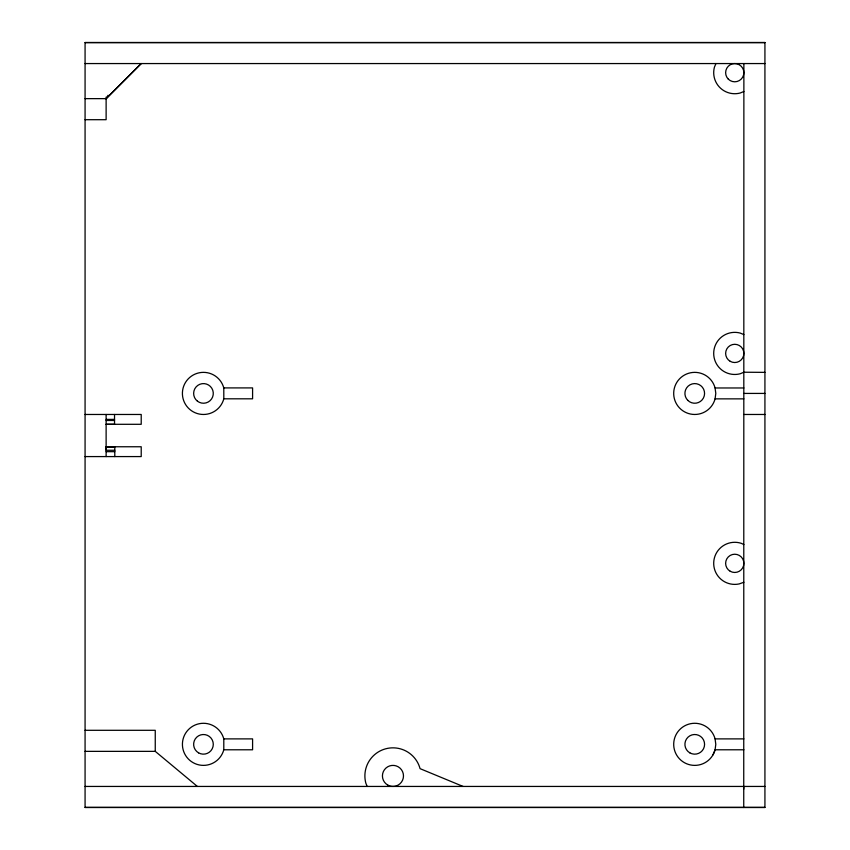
<?xml version="1.0" encoding="UTF-8"?>
<svg xmlns="http://www.w3.org/2000/svg" width="850" height="850" viewBox="0 0 850 850"><rect width="100%" height="100%" fill="white"/><g stroke="black" fill="none" stroke-linecap="round" stroke-linejoin="round"><path stroke-width="1.27" d="M114.793 450.266L114.793 446.76L106.123 446.888L106.123 450.266L114.793 450.266L114.803 456.578M743.739 789.193L743.878 63.559M715.084 398.862L715.796 393.422L715.084 387.972A21.059 21.059 0 0 0 682.667 376.168A21.059 21.059 0 0 0 682.667 410.667A21.059 21.059 0 0 0 715.084 398.862L743.878 398.862M715.934 63.559L714.414 67.224A21.059 21.059 0 0 0 740.201 93.011L743.878 91.492M712.98 754.864L715.084 749.785L715.796 744.334L715.084 738.884A21.059 21.059 0 0 0 682.667 727.09A21.059 21.059 0 0 0 682.667 761.579A21.059 21.059 0 0 0 715.084 749.785L743.878 749.785M108.078 95.253L106.123 98.642L85.074 98.642M743.878 582.261L739.128 583.939A21.059 21.059 0 0 1 713.724 562.243A21.059 21.059 0 0 1 741.253 543.32L743.878 544.574M114.793 446.76L106.123 446.76L141.217 446.76L141.217 456.578L85.074 456.578M85.074 42.617L764.926 42.617M85.074 63.559L764.926 63.559M85.074 119.701L106.123 119.701L106.123 97.113M223.784 387.908L252.588 387.908L252.588 398.809L223.816 398.809A21.059 21.059 0 0 1 191.431 410.699A21.059 21.059 0 0 1 191.335 376.199A21.059 21.059 0 0 1 223.784 387.908L223.816 398.809M715.084 387.972L743.878 387.972M743.878 393.422L764.926 393.422M85.074 414.471L141.217 414.471L141.217 424.299L106.123 424.299L114.548 424.299L114.527 414.471M743.878 414.471L764.926 414.471M106.123 419.39L114.527 419.39M106.123 420.484L114.527 420.484M106.123 451.669L114.793 451.669M85.074 730.299L155.252 730.299L155.252 751.357L197.37 786.441M223.794 738.884L252.588 738.884L252.588 749.785L223.794 749.785A21.059 21.059 0 0 1 191.388 761.579A21.059 21.059 0 0 1 191.388 727.09A21.059 21.059 0 0 1 223.794 738.884L223.794 749.785M715.084 738.884L743.878 738.884M85.074 751.357L155.252 751.357M85.074 786.441L764.926 786.441M85.074 807.383L764.926 807.383M764.926 372.364L743.878 372.226L740.201 373.756A21.059 21.059 0 0 1 713.692 353.409A21.059 21.059 0 0 1 740.201 333.072L743.878 334.603M463.08 786.441L420.07 768.655A28.071 28.071 0 0 0 385.688 748.797A28.071 28.071 0 0 0 365.84 783.179L367.189 786.441M743.739 786.441L743.739 807.5M106.123 414.471L106.123 456.578M141.217 63.559L106.123 98.706L141.217 63.559M764.926 42.5L85.074 42.5L85.074 807.5L764.926 807.5L764.926 42.5M687.831 400.403A9.828 9.828 0 0 0 704.246 395.919A9.828 9.828 0 0 0 692.155 383.934A9.828 9.828 0 0 0 687.831 400.403M730.192 361.314A9.127 9.127 0 0 0 743.878 353.409A9.127 9.127 0 0 0 730.192 345.514A9.127 9.127 0 0 0 730.192 361.314M728.301 79.135A9.127 9.127 0 0 0 743.559 75.044A9.127 9.127 0 0 0 732.392 63.867A9.127 9.127 0 0 0 728.301 79.135M730.192 571.253A9.127 9.127 0 0 0 743.878 563.348A9.127 9.127 0 0 0 730.192 555.443A9.127 9.127 0 0 0 730.192 571.253M689.828 752.845A9.828 9.828 0 0 0 704.576 744.334A9.828 9.828 0 0 0 689.828 735.824A9.828 9.828 0 0 0 689.828 752.845M197.413 401.158A9.828 9.828 0 0 0 213.191 394.783A9.828 9.828 0 0 0 199.782 384.306A9.828 9.828 0 0 0 197.413 401.158M198.549 752.845A9.828 9.828 0 0 0 213.286 744.334A9.828 9.828 0 0 0 198.549 735.824A9.828 9.828 0 0 0 198.549 752.845M387.696 785.039A10.529 10.529 0 0 0 403.484 775.923A10.529 10.529 0 0 0 387.696 766.796A10.529 10.529 0 0 0 387.696 785.039"/></g></svg>
